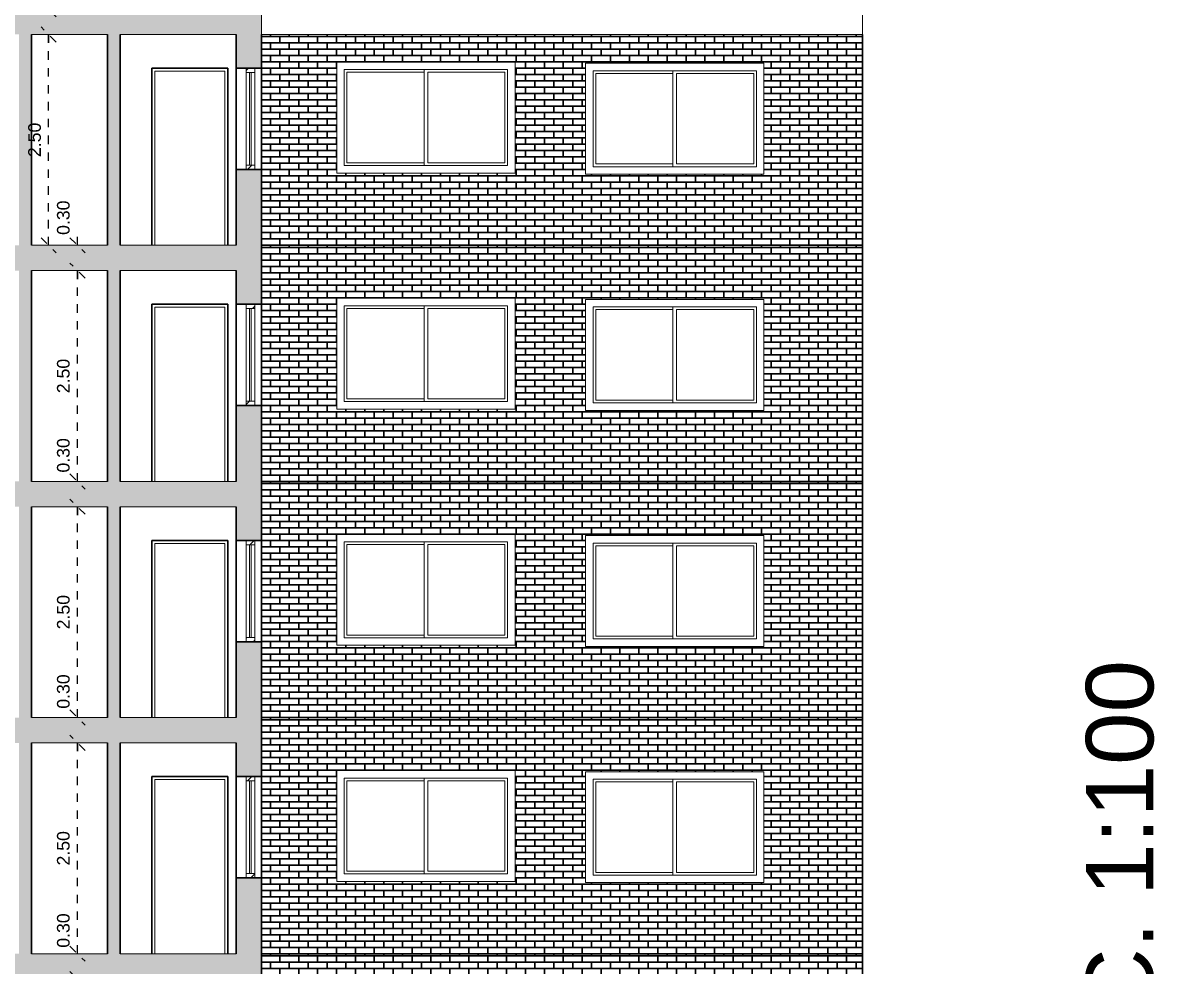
# Model space of a CAD drawing. Header units: metres. Extents: x 42 to 294, y -52 to 32.
# Drawn here: x 235.88 to 249.29, y 8.38 to 19.57 of the extents above; entities that cross this region are included whole.
import ezdxf

# ---------------------------------------------------------------- set-up
doc = ezdxf.new("R2010")
doc.units = ezdxf.units.M
doc.header["$LTSCALE"] = 0.15
doc.linetypes.add('ACAD_ISO04W100', pattern=[30, 24, -3, 0, -3])
doc.linetypes.add('Trazo punto', pattern=[0.015875, 0.00635, -0.004763, 0, -0.004763])
doc.layers.get('0').update_dxf_attribs({"lineweight": 20})
for name, color, linetype, lineweight in [('A-DOORSYM', 1, 'Continuous', 9), ('A-FLOROTM', 6, 'Continuous', 13), ('A-GLAZIDM', 6, 'Continuous', 9), ('A-WALL', 2, 'Continuous', 30), ('A-WALLCWM', 6, 'Continuous', 9), ('RECUADRO', 82, 'Continuous', 50), ('S-GRIDIDM', 1, 'Continuous', 20)]:
    doc.layers.add(name, color=color, linetype=linetype, lineweight=lineweight)
doc.layers.add('MUROS', color=11, linetype='Continuous')
doc.styles.get("Standard").update_dxf_attribs({"font": 'arial.ttf', "height": 0.15})
doc.dimstyles.new('Copy of Annotative', dxfattribs={"dimtxt": 0.15, "dimasz": 0.18, "dimexe": 0.18, "dimexo": 0.0625, "dimgap": 0.09, "dimtad": 1, "dimzin": 0, "dimdsep": 46, "dimtxsty": 'Standard', "dimblk": 'OBLIQUE', "dimcen": 0.09, "dimse1": 1, "dimse2": 1, "dimadec": 0, "dimazin": 0, "dimtfac": 1, "dimtofl": 0, "dimtmove": 0, "dimatfit": 3, "dimfxl": 1, "dimtolj": 1, "dimtzin": 0, "dimarcsym": 0})

# ---------------------------------------------------------------- blocks, each defined once
blk = doc.blocks.new('Deslizante con cubrejuntas - 2000 x 1200mm-32-Sección  1')
at = {"layer": 'A-GLAZIDM'}
for p, q in [((5.787, 5.572), (5.787, 4.257)), ((7.901, 5.572), (5.787, 5.572)), ((7.901, 4.257), (7.901, 5.572)), ((5.876, 5.483), (7.813, 5.483)), ((5.876, 4.346), (5.876, 5.483)), ((5.908, 4.378), (5.908, 5.451)), ((5.908, 5.451), (6.822, 5.451)), ((6.822, 5.483), (6.822, 4.346)), ((6.867, 4.378), (6.867, 5.451)), ((6.867, 5.451), (7.781, 5.451)), ((7.781, 5.451), (7.781, 4.378)), ((7.813, 5.483), (7.813, 4.346)), ((7.813, 4.346), (5.876, 4.346)), ((6.822, 4.378), (5.908, 4.378)), ((7.781, 4.378), (6.867, 4.378)), ((5.787, 4.257), (7.901, 4.257))]:
    blk.add_line(p, q, dxfattribs=at)
blk = doc.blocks.new('Panel de sistema - Acristalado-59-Sección  1')
at = {"layer": 'A-WALLCWM'}
for p, q in [((4.754, 11.05), (4.754, 9.95)), ((4.774, 11.05), (4.754, 11.05)), ((4.774, 9.95), (4.774, 11.05)), ((4.754, 9.95), (4.774, 9.95))]:
    blk.add_line(p, q, dxfattribs=at)
blk = doc.blocks.new('Montante rectangular - Montante rectangular - 5x10 cm Aluminio-49-Sección  1')
at = {"layer": 'A-WALLCWM'}
h = blk.add_hatch(dxfattribs=at)
h.set_pattern_fill('FP1_15', color=256, style=0, pattern_type=2)
h.set_pattern_definition([(45, (4.717, 9.801), (-0.25173, 0.25173), []), (45, (4.717, 10.182), (-0.25173, 0.25173), [])])
h.paths.add_polyline_path([(4.814, 9.95), (4.714, 9.95), (4.714, 9.9), (4.814, 9.9)], flags=0)
at = {"layer": 'A-WALLCWM', "lineweight": 13}
for p, q in [((4.814, 9.95), (4.714, 9.95)), ((4.714, 9.95), (4.714, 9.9)), ((4.814, 9.9), (4.814, 9.95)), ((4.714, 9.9), (4.814, 9.9))]:
    blk.add_line(p, q, dxfattribs=at)
blk = doc.blocks.new('Montante rectangular - Montante rectangular - 5x10 cm Aluminio-50-Sección  1')
at = {"layer": 'A-WALLCWM'}
h = blk.add_hatch(dxfattribs=at)
h.set_pattern_fill('FP1_16', color=256, style=0, pattern_type=2)
h.set_pattern_definition([(45, (4.717, 10.989), (-0.25173, 0.25173), []), (45, (4.717, 11.37), (-0.25173, 0.25173), [])])
h.paths.add_polyline_path([(4.714, 11.1), (4.714, 11.05), (4.814, 11.05), (4.814, 11.1)], flags=0)
at = {"layer": 'A-WALLCWM', "lineweight": 13}
for p, q in [((4.714, 11.1), (4.714, 11.05)), ((4.814, 11.1), (4.714, 11.1)), ((4.714, 11.05), (4.814, 11.05)), ((4.814, 11.05), (4.814, 11.1))]:
    blk.add_line(p, q, dxfattribs=at)
blk = doc.blocks.new('Montante rectangular - Montante rectangular - 5x10 cm Aluminio-51-Sección  1')
at = {"layer": 'A-WALLCWM'}
for p, q in [((4.714, 5.45), (4.714, 4.35)), ((4.814, 5.45), (4.814, 4.35))]:
    blk.add_line(p, q, dxfattribs=at)
blk = doc.blocks.new('Puerta de 1 hoja - 90 x 210 cm-31-Sección  1')
at = {"layer": 'A-DOORSYM'}
for p, q in [((4.519, 5.5), (3.619, 5.5)), ((3.619, 5.5), (3.619, 3.4)), ((4.484, 5.465), (3.654, 5.465)), ((3.654, 5.465), (3.654, 3.4)), ((4.484, 3.4), (4.484, 5.465)), ((4.519, 3.4), (4.519, 5.5))]:
    blk.add_line(p, q, dxfattribs=at)
blk = doc.blocks.new('Panel de sistema - Acristalado-61-Sección  1')
at = {"layer": 'A-WALLCWM'}
for p, q in [((4.754, 13.85), (4.754, 12.75)), ((4.774, 13.85), (4.754, 13.85)), ((4.774, 12.75), (4.774, 13.85)), ((4.754, 12.75), (4.774, 12.75))]:
    blk.add_line(p, q, dxfattribs=at)
blk = doc.blocks.new('Montante rectangular - Montante rectangular - 5x10 cm Aluminio-62-Sección  1')
at = {"layer": 'A-WALLCWM'}
h = blk.add_hatch(dxfattribs=at)
h.set_pattern_fill('FP1_19', color=256, style=0, pattern_type=2)
h.set_pattern_definition([(45, (4.717, 12.573), (-0.25173, 0.25173), []), (45, (4.717, 12.954), (-0.25173, 0.25173), [])])
h.paths.add_polyline_path([(4.814, 12.75), (4.714, 12.75), (4.714, 12.7), (4.814, 12.7)], flags=0)
at = {"layer": 'A-WALLCWM', "lineweight": 13}
for p, q in [((4.814, 12.75), (4.714, 12.75)), ((4.714, 12.75), (4.714, 12.7)), ((4.814, 12.7), (4.814, 12.75)), ((4.714, 12.7), (4.814, 12.7))]:
    blk.add_line(p, q, dxfattribs=at)
blk = doc.blocks.new('Montante rectangular - Montante rectangular - 5x10 cm Aluminio-63-Sección  1')
at = {"layer": 'A-WALLCWM'}
h = blk.add_hatch(dxfattribs=at)
h.set_pattern_fill('FP1_20', color=256, style=0, pattern_type=2)
h.set_pattern_definition([(45, (4.717, 13.761), (-0.25173, 0.25173), []), (45, (4.717, 14.142), (-0.25173, 0.25173), [])])
h.paths.add_polyline_path([(4.714, 13.9), (4.714, 13.85), (4.814, 13.85), (4.814, 13.9)], flags=0)
at = {"layer": 'A-WALLCWM', "lineweight": 13}
for p, q in [((4.714, 13.9), (4.714, 13.85)), ((4.814, 13.9), (4.714, 13.9)), ((4.714, 13.85), (4.814, 13.85)), ((4.814, 13.85), (4.814, 13.9))]:
    blk.add_line(p, q, dxfattribs=at)
blk = doc.blocks.new('Panel de sistema - Acristalado-66-Sección  1')
at = {"layer": 'A-WALLCWM'}
for p, q in [((4.754, 16.65), (4.754, 15.55)), ((4.774, 16.65), (4.754, 16.65)), ((4.774, 15.55), (4.774, 16.65)), ((4.754, 15.55), (4.774, 15.55))]:
    blk.add_line(p, q, dxfattribs=at)
blk = doc.blocks.new('Montante rectangular - Montante rectangular - 5x10 cm Aluminio-67-Sección  1')
at = {"layer": 'A-WALLCWM'}
h = blk.add_hatch(dxfattribs=at)
h.set_pattern_fill('FP1_22', color=256, style=0, pattern_type=2)
h.set_pattern_definition([(45, (4.717, 15.345), (-0.25173, 0.25173), []), (45, (4.717, 15.726), (-0.25173, 0.25173), [])])
h.paths.add_polyline_path([(4.814, 15.55), (4.714, 15.55), (4.714, 15.5), (4.814, 15.5)], flags=0)
at = {"layer": 'A-WALLCWM', "lineweight": 13}
for p, q in [((4.814, 15.55), (4.714, 15.55)), ((4.714, 15.55), (4.714, 15.5)), ((4.714, 15.5), (4.814, 15.5)), ((4.814, 15.5), (4.814, 15.55))]:
    blk.add_line(p, q, dxfattribs=at)
blk = doc.blocks.new('Montante rectangular - Montante rectangular - 5x10 cm Aluminio-68-Sección  1')
at = {"layer": 'A-WALLCWM'}
h = blk.add_hatch(dxfattribs=at)
h.set_pattern_fill('FP1_23', color=256, style=0, pattern_type=2)
h.set_pattern_definition([(45, (4.717, 16.533), (-0.25173, 0.25173), []), (45, (4.717, 16.914), (-0.25173, 0.25173), [])])
h.paths.add_polyline_path([(4.714, 16.7), (4.714, 16.65), (4.814, 16.65), (4.814, 16.7)], flags=0)
at = {"layer": 'A-WALLCWM', "lineweight": 13}
for p, q in [((4.714, 16.7), (4.714, 16.65)), ((4.814, 16.7), (4.714, 16.7)), ((4.714, 16.65), (4.814, 16.65)), ((4.814, 16.65), (4.814, 16.7))]:
    blk.add_line(p, q, dxfattribs=at)
blk = doc.blocks.new('Panel de sistema - Acristalado-71-Sección  1')
at = {"layer": 'A-WALLCWM'}
for p, q in [((4.754, 19.45), (4.754, 18.35)), ((4.774, 19.45), (4.754, 19.45)), ((4.774, 18.35), (4.774, 19.45)), ((4.754, 18.35), (4.774, 18.35))]:
    blk.add_line(p, q, dxfattribs=at)
blk = doc.blocks.new('Montante rectangular - Montante rectangular - 5x10 cm Aluminio-72-Sección  1')
at = {"layer": 'A-WALLCWM'}
h = blk.add_hatch(dxfattribs=at)
h.set_pattern_fill('FP1_25', color=256, style=0, pattern_type=2)
h.set_pattern_definition([(45, (4.717, 18.117), (-0.25173, 0.25173), []), (45, (4.717, 18.498), (-0.25173, 0.25173), [])])
h.paths.add_polyline_path([(4.814, 18.35), (4.714, 18.35), (4.714, 18.3), (4.814, 18.3)], flags=0)
at = {"layer": 'A-WALLCWM', "lineweight": 13}
for p, q in [((4.814, 18.35), (4.714, 18.35)), ((4.714, 18.35), (4.714, 18.3)), ((4.714, 18.3), (4.814, 18.3)), ((4.814, 18.3), (4.814, 18.35))]:
    blk.add_line(p, q, dxfattribs=at)
blk = doc.blocks.new('Montante rectangular - Montante rectangular - 5x10 cm Aluminio-73-Sección  1')
at = {"layer": 'A-WALLCWM'}
h = blk.add_hatch(dxfattribs=at)
h.set_pattern_fill('FP1_26', color=256, style=0, pattern_type=2)
h.set_pattern_definition([(45, (4.717, 19.305), (-0.25173, 0.25173), []), (45, (4.717, 19.686), (-0.25173, 0.25173), [])])
h.paths.add_polyline_path([(4.714, 19.5), (4.714, 19.45), (4.814, 19.45), (4.814, 19.5)], flags=0)
at = {"layer": 'A-WALLCWM', "lineweight": 13}
for p, q in [((4.714, 19.5), (4.714, 19.45)), ((4.814, 19.5), (4.714, 19.5)), ((4.814, 19.45), (4.814, 19.5)), ((4.714, 19.45), (4.814, 19.45))]:
    blk.add_line(p, q, dxfattribs=at)
blk = doc.blocks.new('_Oblique')
at = {"color": 0, "linetype": 'ByBlock', "lineweight": -2}
blk.add_line((-0.5, -0.5), (0.5, 0.5), dxfattribs=at)
blk = doc.blocks.new('*D2530')
at = {"color": 0, "linetype": 'Trazo punto', "lineweight": -2, "ltscale": 0.1, "transparency": 16777216}
for p, q in [((236.526, 8.534), (236.526, 8.714)), ((236.526, 8.234), (236.526, 8.054))]:
    blk.add_line(p, q, dxfattribs=at)
at = {"layer": 'Defpoints', "color": 0, "linetype": 'Trazo punto', "ltscale": 0.1, "transparency": 16777216}
for p in [(236.526, 8.534), (236.526, 8.534), (236.526, 8.234)]:
    blk.add_point(p, dxfattribs=at)
at = {"color": 0, "linetype": 'Trazo punto', "lineweight": -2, "ltscale": 0.1, "transparency": 16777216, "xscale": 0.18, "yscale": 0.18, "zscale": 0.18}
for p, rotation in [((236.526, 8.534), 270), ((236.526, 8.234), 90)]:
    blk.add_blockref('_Oblique', p, dxfattribs=dict(at, rotation=rotation))
at = {"color": 0, "linetype": 'Trazo punto', "ltscale": 0.1, "transparency": 16777216, "insert": (236.359, 8.809), "char_height": 0.15, "attachment_point": 5, "rotation": 90}
blk.add_mtext('\\A1;0.30', dxfattribs=at)
blk = doc.blocks.new('*D2531')
at = {"color": 0, "linetype": 'Trazo punto', "lineweight": -2, "ltscale": 0.1, "transparency": 16777216}
blk.add_line((236.526, 8.534), (236.526, 11.034), dxfattribs=at)
at = {"layer": 'Defpoints', "color": 0, "linetype": 'Trazo punto', "ltscale": 0.1, "transparency": 16777216}
for p in [(236.526, 11.034), (236.526, 11.034), (236.526, 8.534)]:
    blk.add_point(p, dxfattribs=at)
at = {"color": 0, "linetype": 'Trazo punto', "lineweight": -2, "ltscale": 0.1, "transparency": 16777216, "xscale": 0.18, "yscale": 0.18, "zscale": 0.18}
for p, rotation in [((236.526, 11.034), 90), ((236.526, 8.534), 270)]:
    blk.add_blockref('_Oblique', p, dxfattribs=dict(at, rotation=rotation))
at = {"color": 0, "linetype": 'Trazo punto', "ltscale": 0.1, "transparency": 16777216, "insert": (236.359, 9.784), "char_height": 0.15, "attachment_point": 5, "rotation": 90}
blk.add_mtext('\\A1;2.50', dxfattribs=at)
blk = doc.blocks.new('*D2532')
at = {"color": 0, "linetype": 'Trazo punto', "lineweight": -2, "ltscale": 0.1, "transparency": 16777216}
for p, q in [((236.526, 11.334), (236.526, 11.514)), ((236.526, 11.034), (236.526, 10.854))]:
    blk.add_line(p, q, dxfattribs=at)
at = {"layer": 'Defpoints', "color": 0, "linetype": 'Trazo punto', "ltscale": 0.1, "transparency": 16777216}
for p in [(236.526, 11.334), (236.526, 11.334), (236.526, 11.034)]:
    blk.add_point(p, dxfattribs=at)
at = {"color": 0, "linetype": 'Trazo punto', "lineweight": -2, "ltscale": 0.1, "transparency": 16777216, "xscale": 0.18, "yscale": 0.18, "zscale": 0.18}
for p, rotation in [((236.526, 11.334), 270), ((236.526, 11.034), 90)]:
    blk.add_blockref('_Oblique', p, dxfattribs=dict(at, rotation=rotation))
at = {"color": 0, "linetype": 'Trazo punto', "ltscale": 0.1, "transparency": 16777216, "insert": (236.359, 11.643), "char_height": 0.15, "attachment_point": 5, "rotation": 90}
blk.add_mtext('\\A1;0.30', dxfattribs=at)
blk = doc.blocks.new('*D2533')
at = {"color": 0, "linetype": 'Trazo punto', "lineweight": -2, "ltscale": 0.1, "transparency": 16777216}
blk.add_line((236.526, 11.334), (236.526, 13.834), dxfattribs=at)
at = {"layer": 'Defpoints', "color": 0, "linetype": 'Trazo punto', "ltscale": 0.1, "transparency": 16777216}
for p in [(236.526, 13.834), (236.526, 13.834), (236.526, 11.334)]:
    blk.add_point(p, dxfattribs=at)
at = {"color": 0, "linetype": 'Trazo punto', "lineweight": -2, "ltscale": 0.1, "transparency": 16777216, "xscale": 0.18, "yscale": 0.18, "zscale": 0.18}
for p, rotation in [((236.526, 13.834), 90), ((236.526, 11.334), 270)]:
    blk.add_blockref('_Oblique', p, dxfattribs=dict(at, rotation=rotation))
at = {"color": 0, "linetype": 'Trazo punto', "ltscale": 0.1, "transparency": 16777216, "insert": (236.359, 12.584), "char_height": 0.15, "attachment_point": 5, "rotation": 90}
blk.add_mtext('\\A1;2.50', dxfattribs=at)
blk = doc.blocks.new('*D2534')
at = {"color": 0, "linetype": 'Trazo punto', "lineweight": -2, "ltscale": 0.1, "transparency": 16777216}
for p, q in [((236.526, 14.134), (236.526, 14.314)), ((236.526, 13.834), (236.526, 13.654))]:
    blk.add_line(p, q, dxfattribs=at)
at = {"layer": 'Defpoints', "color": 0, "linetype": 'Trazo punto', "ltscale": 0.1, "transparency": 16777216}
for p in [(236.526, 14.134), (236.526, 14.134), (236.526, 13.834)]:
    blk.add_point(p, dxfattribs=at)
at = {"color": 0, "linetype": 'Trazo punto', "lineweight": -2, "ltscale": 0.1, "transparency": 16777216, "xscale": 0.18, "yscale": 0.18, "zscale": 0.18}
for p, rotation in [((236.526, 14.134), 270), ((236.526, 13.834), 90)]:
    blk.add_blockref('_Oblique', p, dxfattribs=dict(at, rotation=rotation))
at = {"color": 0, "linetype": 'Trazo punto', "ltscale": 0.1, "transparency": 16777216, "insert": (236.359, 14.443), "char_height": 0.15, "attachment_point": 5, "rotation": 90}
blk.add_mtext('\\A1;0.30', dxfattribs=at)
blk = doc.blocks.new('*D2535')
at = {"color": 0, "linetype": 'Trazo punto', "lineweight": -2, "ltscale": 0.1, "transparency": 16777216}
blk.add_line((236.526, 14.134), (236.526, 16.634), dxfattribs=at)
at = {"layer": 'Defpoints', "color": 0, "linetype": 'Trazo punto', "ltscale": 0.1, "transparency": 16777216}
for p in [(236.526, 16.634), (236.526, 16.634), (236.526, 14.134)]:
    blk.add_point(p, dxfattribs=at)
at = {"color": 0, "linetype": 'Trazo punto', "lineweight": -2, "ltscale": 0.1, "transparency": 16777216, "xscale": 0.18, "yscale": 0.18, "zscale": 0.18}
for p, rotation in [((236.526, 16.634), 90), ((236.526, 14.134), 270)]:
    blk.add_blockref('_Oblique', p, dxfattribs=dict(at, rotation=rotation))
at = {"color": 0, "linetype": 'Trazo punto', "ltscale": 0.1, "transparency": 16777216, "insert": (236.359, 15.384), "char_height": 0.15, "attachment_point": 5, "rotation": 90}
blk.add_mtext('\\A1;2.50', dxfattribs=at)
blk = doc.blocks.new('*D2536')
at = {"color": 0, "linetype": 'Trazo punto', "lineweight": -2, "ltscale": 0.1, "transparency": 16777216}
for p, q in [((236.526, 16.934), (236.526, 17.114)), ((236.526, 16.634), (236.526, 16.454))]:
    blk.add_line(p, q, dxfattribs=at)
at = {"layer": 'Defpoints', "color": 0, "linetype": 'Trazo punto', "ltscale": 0.1, "transparency": 16777216}
for p in [(236.526, 16.934), (236.526, 16.934), (236.526, 16.634)]:
    blk.add_point(p, dxfattribs=at)
at = {"color": 0, "linetype": 'Trazo punto', "lineweight": -2, "ltscale": 0.1, "transparency": 16777216, "xscale": 0.18, "yscale": 0.18, "zscale": 0.18}
for p, rotation in [((236.526, 16.934), 270), ((236.526, 16.634), 90)]:
    blk.add_blockref('_Oblique', p, dxfattribs=dict(at, rotation=rotation))
at = {"color": 0, "linetype": 'Trazo punto', "ltscale": 0.1, "transparency": 16777216, "insert": (236.359, 17.261), "char_height": 0.15, "attachment_point": 5, "rotation": 90}
blk.add_mtext('\\A1;0.30', dxfattribs=at)
blk = doc.blocks.new('*D2537')
at = {"color": 0, "linetype": 'Trazo punto', "lineweight": -2, "ltscale": 0.1, "transparency": 16777216}
blk.add_line((236.184, 16.934), (236.184, 19.434), dxfattribs=at)
at = {"layer": 'Defpoints', "color": 0, "linetype": 'Trazo punto', "ltscale": 0.1, "transparency": 16777216}
for p in [(236.184, 19.434), (236.184, 19.434), (236.526, 16.934)]:
    blk.add_point(p, dxfattribs=at)
at = {"color": 0, "linetype": 'Trazo punto', "lineweight": -2, "ltscale": 0.1, "transparency": 16777216, "xscale": 0.18, "yscale": 0.18, "zscale": 0.18}
for p, rotation in [((236.184, 19.434), 90), ((236.184, 16.934), 270)]:
    blk.add_blockref('_Oblique', p, dxfattribs=dict(at, rotation=rotation))
at = {"color": 0, "linetype": 'Trazo punto', "ltscale": 0.1, "transparency": 16777216, "insert": (236.018, 18.184), "char_height": 0.15, "attachment_point": 5, "rotation": 90}
blk.add_mtext('\\A1;2.50', dxfattribs=at)
blk = doc.blocks.new('*D2538')
at = {"color": 0, "linetype": 'Trazo punto', "lineweight": -2, "ltscale": 0.1, "transparency": 16777216}
for p, q in [((236.184, 19.734), (236.184, 19.914)), ((236.184, 19.434), (236.184, 19.254))]:
    blk.add_line(p, q, dxfattribs=at)
at = {"layer": 'Defpoints', "color": 0, "linetype": 'Trazo punto', "ltscale": 0.1, "transparency": 16777216}
for p in [(236.184, 19.734), (237.354, 19.734), (236.184, 19.434)]:
    blk.add_point(p, dxfattribs=at)
at = {"color": 0, "linetype": 'Trazo punto', "lineweight": -2, "ltscale": 0.1, "transparency": 16777216, "xscale": 0.18, "yscale": 0.18, "zscale": 0.18}
for p, rotation in [((236.184, 19.734), 270), ((236.184, 19.434), 90)]:
    blk.add_blockref('_Oblique', p, dxfattribs=dict(at, rotation=rotation))
at = {"color": 0, "linetype": 'Trazo punto', "ltscale": 0.1, "transparency": 16777216, "insert": (236.018, 20.107), "char_height": 0.15, "attachment_point": 5, "rotation": 90}
blk.add_mtext('\\A1;0.30', dxfattribs=at)

msp = doc.modelspace()

# ---------------------------------------------------------------- hatches: boundary and pattern name
at = {"layer": 'A-WALL'}
h = msp.add_hatch(dxfattribs=at)
h.set_pattern_fill('FP1_24', color=256, style=0, pattern_type=2)
h.set_pattern_definition([(180, (245.757406, 16.93417), (-3e-17, -0.075), []), (270, (245.7574, 16.93417), (0.112, -0.075), [0.075, -0.075])])
h.paths.add_polyline_path([(245.833, 16.934), (245.833, 19.434), (238.708, 19.434), (238.708, 19.034), (238.708, 17.834), (238.708, 16.934)], flags=0)
h.paths.add_polyline_path([(239.601, 19.106), (241.715, 19.106), (241.715, 17.791), (239.601, 17.791)], flags=0)
h.paths.add_polyline_path([(242.551, 19.091), (244.665, 19.091), (244.665, 17.777), (242.551, 17.777)], flags=0)
h = msp.add_hatch(dxfattribs=at)
h.set_pattern_fill('FP1_21', color=256, style=0, pattern_type=2)
h.set_pattern_definition([(180, (245.757406, 14.13417), (-3e-17, -0.075), []), (270, (245.7574, 14.13417), (0.112, -0.075), [0.075, -0.075])])
h.paths.add_polyline_path([(245.833, 14.134), (245.833, 16.934), (238.708, 16.934), (238.708, 16.234), (238.708, 15.034), (238.708, 14.134)], flags=0)
h.paths.add_polyline_path([(239.601, 16.306), (241.715, 16.306), (241.715, 14.991), (239.601, 14.991)], flags=0)
h.paths.add_polyline_path([(242.551, 16.291), (244.665, 16.291), (244.665, 14.977), (242.551, 14.977)], flags=0)
h = msp.add_hatch(dxfattribs=at)
h.set_pattern_fill('FP1_18', color=256, style=0, pattern_type=2)
h.set_pattern_definition([(180, (245.757406, 11.33417), (-3e-17, -0.075), []), (270, (245.7574, 11.33417), (0.112, -0.075), [0.075, -0.075])])
h.paths.add_polyline_path([(245.833, 11.334), (245.833, 14.134), (238.708, 14.134), (238.708, 13.434), (238.708, 12.234), (238.708, 11.334)], flags=0)
h.paths.add_polyline_path([(239.601, 13.506), (241.715, 13.506), (241.715, 12.191), (239.601, 12.191)], flags=0)
h.paths.add_polyline_path([(242.551, 13.491), (244.665, 13.491), (244.665, 12.177), (242.551, 12.177)], flags=0)
h = msp.add_hatch(dxfattribs=at)
h.set_pattern_fill('FP1_14', color=256, style=0, pattern_type=2)
h.set_pattern_definition([(180, (245.757406, 8.53417), (-3e-17, -0.075), []), (270, (245.7574, 8.53417), (0.112, -0.075), [0.075, -0.075])])
h.paths.add_polyline_path([(245.833, 8.534), (245.833, 11.334), (238.708, 11.334), (238.708, 10.634), (238.708, 9.434), (238.708, 8.534)], flags=0)
h.paths.add_polyline_path([(239.601, 10.706), (241.715, 10.706), (241.715, 9.391), (239.601, 9.391)], flags=0)
h.paths.add_polyline_path([(242.551, 10.691), (244.665, 10.691), (244.665, 9.377), (242.551, 9.377)], flags=0)
h = msp.add_hatch(dxfattribs=at)
h.set_pattern_fill('FP1_10', color=256, style=0, pattern_type=2)
h.set_pattern_definition([(180, (245.757406, 5.73417), (-3e-17, -0.075), []), (270, (245.7574, 5.73417), (0.112, -0.075), [0.075, -0.075])])
h.paths.add_polyline_path([(245.833, 5.734), (245.833, 8.534), (238.708, 8.534), (238.708, 7.834), (238.708, 6.634), (238.708, 5.734)], flags=0)
h.paths.add_polyline_path([(239.601, 7.906), (241.715, 7.906), (241.715, 6.591), (239.601, 6.591)], flags=0)
h.paths.add_polyline_path([(242.551, 7.891), (244.665, 7.891), (244.665, 6.577), (242.551, 6.577)], flags=0)
at = {"layer": 'MUROS', "ltscale": 0.1}
h = msp.add_hatch(color=256, dxfattribs=at)
h.paths.add_polyline_path([(238.708, 6.634), (238.408, 6.634), (238.408, 5.734), (237.033, 5.734), (237.033, 8.234), (238.408, 8.234), (238.408, 7.834), (238.708, 7.834), (238.708, 9.434), (238.408, 9.434), (238.408, 8.534), (237.033, 8.534), (237.033, 11.034), (238.408, 11.034), (238.408, 10.634), (238.708, 10.634), (238.708, 12.234), (238.408, 12.234), (238.408, 11.334), (237.033, 11.334), (237.033, 13.834), (238.408, 13.834), (238.408, 13.434), (238.708, 13.434), (238.708, 15.034), (238.408, 15.034), (238.408, 14.134), (237.033, 14.134), (237.033, 16.634), (238.408, 16.634), (238.408, 16.234), (238.708, 16.234), (238.708, 17.834), (238.408, 17.834), (238.408, 16.934), (237.033, 16.934), (237.033, 19.434), (238.408, 19.434), (238.408, 19.034), (238.708, 19.034), (238.708, 19.434), (238.708, 19.734), (238.708, 20.734), (238.558, 20.734), (238.558, 19.734), (237.033, 19.734), (237.033, 22.234), (236.883, 22.234), (232.033, 22.234), (231.733, 22.234), (231.733, 21.734), (232.033, 21.734), (232.033, 21.934), (235.833, 21.934), (235.833, 19.734), (234.733, 19.734), (234.733, 19.434), (235.833, 19.434), (235.833, 16.934), (234.733, 16.934), (234.733, 16.634), (235.833, 16.634), (235.833, 14.134), (234.733, 14.134), (234.733, 13.834), (235.833, 13.834), (235.833, 11.334), (234.733, 11.334), (234.733, 11.034), (235.833, 11.034), (235.833, 8.534), (234.733, 8.534), (234.733, 8.234), (234.748, 8.234), (235.833, 8.234), (235.833, 5.734), (234.733, 5.734), (234.733, 5.434), (234.748, 5.434), (235.833, 5.434), (235.833, 2.934), (234.733, 2.934), (234.733, 2.634), (234.748, 2.634), (235.833, 2.634), (235.833, 0.134), (234.733, 0.134), (234.733, -0.166), (234.748, -0.166), (235.833, -0.166), (235.833, -2.666), (235.983, -2.666), (235.983, -0.166), (236.883, -0.166), (236.883, -2.666), (237.033, -2.666), (237.033, -0.166), (245.683, -0.166), (245.683, -0.466), (245.683, -2.666), (245.833, -2.666), (245.833, 2.934), (245.683, 2.934), (245.683, 0.134), (238.708, 0.134), (238.708, 1.034), (238.408, 1.034), (238.408, 0.134), (237.033, 0.134), (237.033, 2.634), (238.408, 2.634), (238.408, 2.234), (238.708, 2.234), (238.708, 3.834), (238.408, 3.834), (238.408, 2.934), (237.033, 2.934), (237.033, 5.434), (238.408, 5.434), (238.408, 5.034), (238.708, 5.034)])
h.paths.add_polyline_path([(236.883, 5.434), (236.883, 2.934), (235.983, 2.934), (235.983, 5.434)], flags=16)
h.paths.add_polyline_path([(236.883, 5.734), (235.983, 5.734), (235.983, 8.234), (236.883, 8.234)], flags=16)
h.paths.add_polyline_path([(236.883, 2.634), (236.883, 0.134), (235.983, 0.134), (235.983, 2.634)], flags=16)
h.paths.add_polyline_path([(236.883, 8.534), (235.983, 8.534), (235.983, 11.034), (236.883, 11.034)], flags=16)
h.paths.add_polyline_path([(236.883, 11.334), (235.983, 11.334), (235.983, 13.834), (236.883, 13.834)], flags=16)
h.paths.add_polyline_path([(236.883, 14.134), (235.983, 14.134), (235.983, 16.634), (236.883, 16.634)], flags=16)
h.paths.add_polyline_path([(236.883, 16.934), (235.983, 16.934), (235.983, 19.434), (236.883, 19.434)], flags=16)
h.paths.add_polyline_path([(236.883, 19.734), (235.983, 19.734), (235.983, 21.934), (236.883, 21.934)], flags=16)
h.paths.add_polyline_path([(236.514, 0.134), (236.514, 0.616), (236.205, 0.616), (236.205, 0.134)], flags=24)
h.paths.add_polyline_path([(236.515, 1.145), (236.515, 1.628), (236.205, 1.628), (236.205, 1.145)], flags=8)
h.paths.add_polyline_path([(236.514, 2.954), (236.514, 3.437), (236.205, 3.437), (236.205, 2.954)], flags=8)
h.paths.add_polyline_path([(236.515, 3.945), (236.515, 4.428), (236.205, 4.428), (236.205, 3.945)], flags=8)
h.paths.add_polyline_path([(236.514, 5.807), (236.514, 6.29), (236.205, 6.29), (236.205, 5.807)], flags=8)
h.paths.add_polyline_path([(236.515, 6.745), (236.515, 7.228), (236.205, 7.228), (236.205, 6.745)], flags=8)
h.paths.add_polyline_path([(236.514, 8.568), (236.514, 9.051), (236.205, 9.051), (236.205, 8.568)], flags=8)
h.paths.add_polyline_path([(236.515, 9.545), (236.515, 10.028), (236.205, 10.028), (236.205, 9.545)], flags=8)
h.paths.add_polyline_path([(236.514, 11.402), (236.514, 11.885), (236.205, 11.885), (236.205, 11.402)], flags=8)
h.paths.add_polyline_path([(236.515, 12.345), (236.515, 12.828), (236.205, 12.828), (236.205, 12.345)], flags=8)
h.paths.add_polyline_path([(236.514, 14.202), (236.514, 14.685), (236.205, 14.685), (236.205, 14.202)], flags=8)
h.paths.add_polyline_path([(236.515, 15.145), (236.515, 15.628), (236.205, 15.628), (236.205, 15.145)], flags=8)
h.paths.add_polyline_path([(236.514, 17.021), (236.514, 17.503), (236.205, 17.503), (236.205, 17.021)], flags=8)
h.paths.add_polyline_path([(236.515, 17.945), (236.515, 18.428), (236.205, 18.428), (236.205, 17.945)], flags=8)
h.paths.add_polyline_path([(236.514, 19.866), (236.514, 20.349), (236.205, 20.349), (236.205, 19.866)], flags=8)
h.paths.add_polyline_path([(236.515, 20.595), (236.515, 21.078), (236.205, 21.078), (236.205, 20.595)], flags=8)

# ---------------------------------------------------------------- linework, layer by layer
at = {"layer": 'A-FLOROTM'}
for p, q in [((238.708, 19.434), (238.708, 19.734)), ((245.833, 19.434), (245.833, 19.734)), ((235.983, 19.434), (236.883, 19.434)), ((237.033, 19.434), (238.408, 19.434)), ((245.833, 19.434), (238.708, 19.434)), ((236.883, 16.934), (235.983, 16.934)), ((238.408, 16.934), (237.033, 16.934)), ((235.983, 16.634), (236.883, 16.634)), ((237.033, 16.634), (238.408, 16.634)), ((236.883, 14.134), (235.983, 14.134)), ((238.408, 14.134), (237.033, 14.134)), ((235.983, 13.834), (236.883, 13.834)), ((237.033, 13.834), (238.408, 13.834)), ((236.883, 11.334), (235.983, 11.334)), ((238.408, 11.334), (237.033, 11.334)), ((235.983, 11.034), (236.883, 11.034)), ((237.033, 11.034), (238.408, 11.034)), ((236.883, 8.534), (235.983, 8.534)), ((238.408, 8.534), (237.033, 8.534))]:
    msp.add_line(p, q, dxfattribs=at)
at = {"layer": 'A-WALL', "lineweight": 35}
for p, q in [((235.983, 16.934), (235.983, 19.434)), ((236.883, 19.434), (236.883, 16.934)), ((237.033, 16.934), (237.033, 19.434)), ((238.408, 19.434), (238.408, 19.034)), ((238.708, 19.034), (238.708, 19.434)), ((238.408, 19.034), (238.708, 19.034)), ((238.408, 17.834), (238.408, 16.934)), ((238.708, 17.834), (238.408, 17.834)), ((238.708, 16.234), (238.708, 17.834)), ((235.983, 14.134), (235.983, 16.634)), ((236.883, 16.634), (236.883, 14.134)), ((237.033, 14.134), (237.033, 16.634)), ((238.408, 16.634), (238.408, 16.234)), ((238.408, 16.234), (238.708, 16.234)), ((238.408, 15.034), (238.408, 14.134)), ((238.708, 15.034), (238.408, 15.034)), ((238.708, 13.434), (238.708, 15.034)), ((235.983, 11.334), (235.983, 13.834)), ((236.883, 13.834), (236.883, 11.334)), ((237.033, 11.334), (237.033, 13.834)), ((238.408, 13.834), (238.408, 13.434)), ((238.408, 13.434), (238.708, 13.434)), ((238.408, 12.234), (238.408, 11.334)), ((238.708, 12.234), (238.408, 12.234)), ((238.708, 10.634), (238.708, 12.234)), ((235.983, 8.534), (235.983, 11.034)), ((236.883, 11.034), (236.883, 8.534)), ((237.033, 8.534), (237.033, 11.034)), ((238.408, 11.034), (238.408, 10.634)), ((238.408, 10.634), (238.708, 10.634)), ((238.408, 9.434), (238.408, 8.534)), ((238.708, 9.434), (238.408, 9.434)), ((238.708, 7.834), (238.708, 9.434))]:
    msp.add_line(p, q, dxfattribs=at)
at = {"layer": 'A-WALL'}
for p, q in [((245.833, 16.934), (245.833, 19.434)), ((237.408, 16.934), (237.408, 19.034)), ((237.408, 19.034), (238.308, 19.034)), ((238.308, 19.034), (238.308, 16.934)), ((238.408, 17.834), (238.408, 19.034)), ((238.708, 19.034), (238.708, 17.834)), ((245.833, 16.934), (238.708, 16.934)), ((245.833, 2.934), (245.833, 16.934)), ((237.408, 14.134), (237.408, 16.234)), ((237.408, 16.234), (238.308, 16.234)), ((238.308, 16.234), (238.308, 14.134)), ((238.408, 15.034), (238.408, 16.234)), ((238.708, 16.234), (238.708, 15.034)), ((245.833, 14.134), (238.708, 14.134)), ((237.408, 11.334), (237.408, 13.434)), ((237.408, 13.434), (238.308, 13.434)), ((238.308, 13.434), (238.308, 11.334)), ((238.408, 12.234), (238.408, 13.434)), ((238.708, 13.434), (238.708, 12.234)), ((245.833, 11.334), (238.708, 11.334)), ((237.408, 8.534), (237.408, 10.634)), ((237.408, 10.634), (238.308, 10.634)), ((238.308, 10.634), (238.308, 8.534)), ((238.408, 9.434), (238.408, 10.634)), ((238.708, 10.634), (238.708, 9.434)), ((245.833, 8.534), (238.708, 8.534))]:
    msp.add_line(p, q, dxfattribs=at)
at = {"layer": 'S-GRIDIDM', "linetype": 'ACAD_ISO04W100'}
msp.add_line((245.833, -4.137), (245.833, 23.016), dxfattribs=at)

# ---------------------------------------------------------------- block references
at = {"layer": 'A-DOORSYM'}
for p in [(233.788, 13.534), (233.788, 10.734), (233.788, 7.934), (233.788, 5.134)]:
    msp.add_blockref('Puerta de 1 hoja - 90 x 210 cm-31-Sección  1', p, dxfattribs=at)
at = {"layer": 'A-GLAZIDM'}
for p in [(233.813, 13.534), (236.763, 13.52), (233.813, 10.734), (236.763, 10.72), (233.813, 7.934), (236.763, 7.92), (233.813, 5.134), (236.763, 5.12)]:
    msp.add_blockref('Deslizante con cubrejuntas - 2000 x 1200mm-32-Sección  1', p, dxfattribs=at)
at = {"layer": 'A-WALLCWM'}
for name, p in [('Montante rectangular - Montante rectangular - 5x10 cm Aluminio-73-Sección  1', (233.813, -0.466)), ('Montante rectangular - Montante rectangular - 5x10 cm Aluminio-51-Sección  1', (233.813, 13.534)), ('Panel de sistema - Acristalado-71-Sección  1', (233.813, -0.466)), ('Montante rectangular - Montante rectangular - 5x10 cm Aluminio-72-Sección  1', (233.813, -0.466)), ('Montante rectangular - Montante rectangular - 5x10 cm Aluminio-68-Sección  1', (233.813, -0.466)), ('Montante rectangular - Montante rectangular - 5x10 cm Aluminio-51-Sección  1', (233.813, 10.734)), ('Panel de sistema - Acristalado-66-Sección  1', (233.813, -0.466)), ('Montante rectangular - Montante rectangular - 5x10 cm Aluminio-67-Sección  1', (233.813, -0.466)), ('Montante rectangular - Montante rectangular - 5x10 cm Aluminio-63-Sección  1', (233.813, -0.466)), ('Montante rectangular - Montante rectangular - 5x10 cm Aluminio-51-Sección  1', (233.813, 7.934)), ('Panel de sistema - Acristalado-61-Sección  1', (233.813, -0.466)), ('Montante rectangular - Montante rectangular - 5x10 cm Aluminio-62-Sección  1', (233.813, -0.466)), ('Montante rectangular - Montante rectangular - 5x10 cm Aluminio-50-Sección  1', (233.813, -0.466)), ('Montante rectangular - Montante rectangular - 5x10 cm Aluminio-51-Sección  1', (233.813, 5.134)), ('Panel de sistema - Acristalado-59-Sección  1', (233.813, -0.466)), ('Montante rectangular - Montante rectangular - 5x10 cm Aluminio-49-Sección  1', (233.813, -0.466))]:
    msp.add_blockref(name, p, dxfattribs=at)

# ---------------------------------------------------------------- texts
at = {"layer": 'RECUADRO', "ltscale": 0.1, "insert": (248.482, -3.299), "char_height": 0.8, "width": 25.93368, "attachment_point": 1, "rotation": 90}
msp.add_mtext('CORTE BB^I^IESC. 1:100', dxfattribs=at)

# ---------------------------------------------------------------- dimensions: what is measured, and where the dimension line sits
at = {"linetype": 'Trazo punto', "ltscale": 0.1}
for base, p1, p2, picture, middle in [((236.184, 19.734), (236.184, 19.434), (237.354, 19.734), '*D2538', (236.184, 20.107)), ((236.526, 16.934), (236.526, 16.634), (236.526, 16.934), '*D2536', (236.526, 17.261)), ((236.526, 14.134), (236.526, 13.834), (236.526, 14.134), '*D2534', (236.526, 14.443)), ((236.526, 11.334), (236.526, 11.034), (236.526, 11.334), '*D2532', (236.526, 11.643)), ((236.526, 8.534), (236.526, 8.234), (236.526, 8.534), '*D2530', (236.526, 8.809))]:
    dim = msp.add_linear_dim(base=base, p1=p1, p2=p2, angle=90, dimstyle='Copy of Annotative', override={"dimscale": 0, "dimtix": 0, "dimtofl": 0, "dimtmove": 1, "dimatfit": 3}, dxfattribs=at)
    dim.commit()
    dim.dimension.update_dxf_attribs({"geometry": picture, "text_midpoint": middle, "dimtype": 160})
for base, p1, p2, picture, middle in [((236.184, 19.434), (236.526, 16.934), (236.184, 19.434), '*D2537', (236.018, 18.184)), ((236.526, 16.634), (236.526, 14.134), (236.526, 16.634), '*D2535', (236.359, 15.384)), ((236.526, 13.834), (236.526, 11.334), (236.526, 13.834), '*D2533', (236.359, 12.584)), ((236.526, 11.034), (236.526, 8.534), (236.526, 11.034), '*D2531', (236.359, 9.784))]:
    dim = msp.add_linear_dim(base=base, p1=p1, p2=p2, angle=90, dimstyle='Copy of Annotative', override={"dimscale": 0, "dimtix": 0, "dimtofl": 0, "dimtmove": 1, "dimatfit": 3}, dxfattribs=at)
    dim.commit()
    dim.dimension.update_dxf_attribs({"geometry": picture, "text_midpoint": middle})

doc.saveas('drawing.dxf')
